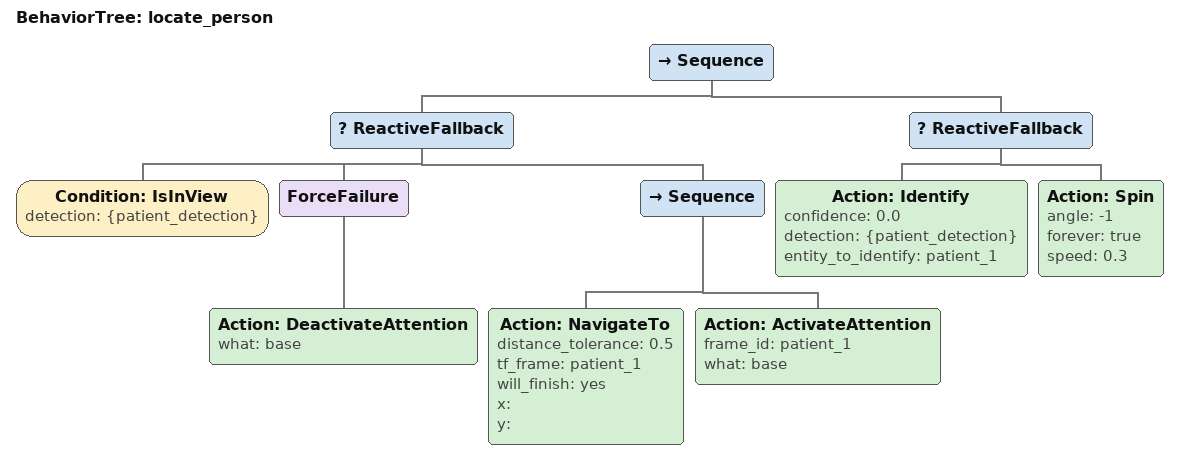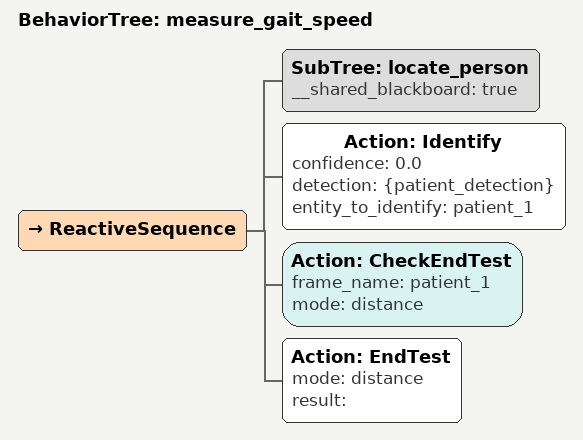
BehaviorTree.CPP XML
<BehaviorTree ID="locate_person">
    <Sequence>
        <ReactiveFallback>
            <Condition ID="IsInView" detection="{patient_detection}"/>
            <ForceFailure>
                <Action ID="DeactivateAttention" what="base"/>
            </ForceFailure>
            <Sequence>
                <Action ID="NavigateTo" distance_tolerance="0.5" tf_frame="patient_1" will_finish="yes" x="" y=""/>
                <Action ID="ActivateAttention" frame_id="patient_1" what="base"/>
            </Sequence>
        </ReactiveFallback>
        <ReactiveFallback>
            <Action ID="Identify" confidence="0.0" detection="{patient_detection}" entity_to_identify="patient_1"/>
            <Action ID="Spin" angle="-1" forever="true" speed="0.3"/>
        </ReactiveFallback>
    </Sequence>
</BehaviorTree>

<BehaviorTree ID="measure_gait_speed">
    <ReactiveSequence>
        <SubTree ID="locate_person" __shared_blackboard="true"/>
        <Action ID="Identify" confidence="0.0" detection="{patient_detection}" entity_to_identify="patient_1"/>
        <Action ID="CheckEndTest" frame_name="patient_1" mode="distance"/>
        <Action ID="EndTest" mode="distance" result=""/>
    </ReactiveSequence>
</BehaviorTree>
